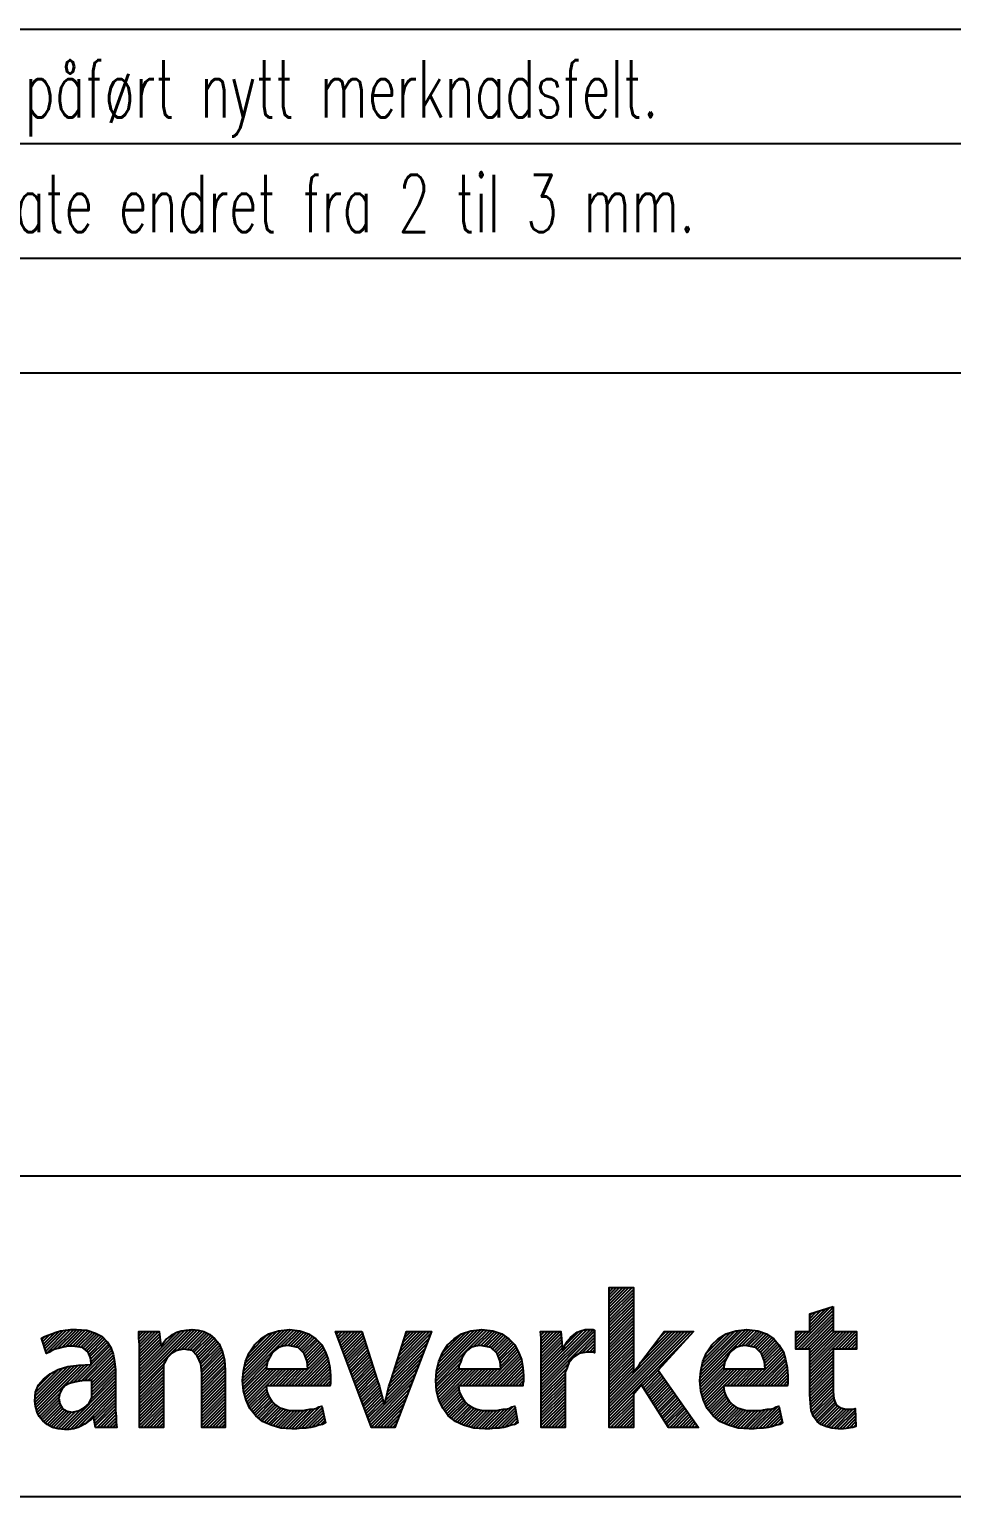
# Model space of a CAD drawing. Header units: millimetres. Extents: x 0 to 900, y 0 to 1385.
# Drawn here: x 248.9 to 450, y 0 to 320 of the extents above; entities that cross this region are included whole.
import ezdxf
from ezdxf.enums import TextEntityAlignment as Align

# ---------------------------------------------------------------- set-up
doc = ezdxf.new("R2010")
doc.units = ezdxf.units.MM
for name, color, linetype in [('RAMME', 7, 'Continuous'), ('TITT-018', 4, 'Continuous'), ('TITT-035', 7, 'Continuous'), ('TITT-050', 5, 'Continuous'), ('TITT-TEKST25', 2, 'Continuous'), ('TITT-TEKST35', 7, 'Continuous'), ('TITT-TEKST50', 5, 'Continuous')]:
    doc.layers.add(name, color=color, linetype=linetype)
doc.styles.add('TITTEL', font='romans.shx', dxfattribs={"width": 0.65})

# ---------------------------------------------------------------- blocks, each defined once
blk = doc.blocks.new('Revisjonslinje V00')
at = {"layer": 'TITT-018'}
blk.add_line((170, 5), (0, 5), dxfattribs=at)
at = {"layer": 'TITT-TEKST25', "style": 'TITTEL', "width": 0.65}
for tag, p in [('2A', (4, 1.16)), ('2C', (115, 1.16)), ('2D', (131, 1.16)), ('2E', (147, 1.16)), ('2F', (162.5, 1.16))]:
    blk.add_attdef(tag, text='', height=2.5, dxfattribs=at).set_placement(p, align=Align.CENTER)
blk.add_attdef('2B', (9.059, 1.16), '', height=2.5, dxfattribs=at)
blk = doc.blocks.new('*X2')
at = {"color": 0}
for p, q in [((1284.187, 66.019), (1284.245, 66.077)), ((1284.187, 65.842), (1284.422, 66.077)), ((1284.187, 65.665), (1284.599, 66.077)), ((1284.187, 65.489), (1284.776, 66.077)), ((1284.187, 65.312), (1284.953, 66.077)), ((1284.187, 65.135), (1285.129, 66.077)), ((1284.187, 64.958), (1285.306, 66.077)), ((1284.187, 64.782), (1285.483, 66.077)), ((1284.187, 64.605), (1285.559, 65.976)), ((1284.187, 64.428), (1285.559, 65.799)), ((1284.187, 64.251), (1285.559, 65.623)), ((1284.187, 64.074), (1285.559, 65.446)), ((1284.187, 63.898), (1285.559, 65.269)), ((1284.187, 63.721), (1285.559, 65.092)), ((1284.187, 63.544), (1285.559, 64.916)), ((1284.187, 63.367), (1285.559, 64.739)), ((1284.187, 63.191), (1285.559, 64.562)), ((1284.187, 63.014), (1285.559, 64.385)), ((1284.187, 62.837), (1285.559, 64.208)), ((1294.785, 62.651), (1296.904, 64.771)), ((1294.897, 62.586), (1296.904, 64.594)), ((1295.073, 62.586), (1296.904, 64.417)), ((1295.25, 62.586), (1296.904, 64.24)), ((1295.574, 63.617), (1296.904, 64.947)), ((1295.574, 63.794), (1296.719, 64.939)), ((1295.574, 63.971), (1296.462, 64.859)), ((1295.574, 64.148), (1296.205, 64.778)), ((1295.574, 64.325), (1295.947, 64.698)), ((1295.574, 64.501), (1295.69, 64.617)), ((1252.006, 63.006), (1252.419, 63.419)), ((1252.05, 62.873), (1252.694, 63.517)), ((1252.094, 62.741), (1252.959, 63.606)), ((1252.138, 62.608), (1253.179, 63.648)), ((1252.183, 62.475), (1253.385, 63.678)), ((1252.227, 62.343), (1253.591, 63.707)), ((1252.593, 62.533), (1253.769, 63.708)), ((1252.856, 62.618), (1253.945, 63.708)), ((1253.079, 62.665), (1254.11, 63.696)), ((1253.311, 62.72), (1254.275, 63.684)), ((1253.52, 62.753), (1254.44, 63.672)), ((1253.695, 62.751), (1254.587, 63.643)), ((1253.85, 62.729), (1254.72, 63.598)), ((1254.005, 62.707), (1254.852, 63.554)), ((1254.159, 62.685), (1254.985, 63.51)), ((1254.297, 62.645), (1255.103, 63.451)), ((1254.398, 62.57), (1255.216, 63.388)), ((1257.465, 63.339), (1257.71, 63.584)), ((1257.465, 63.515), (1257.534, 63.584)), ((1257.47, 63.167), (1257.887, 63.584)), ((1257.488, 63.007), (1258.064, 63.584)), ((1257.505, 62.848), (1258.241, 63.584)), ((1257.507, 60.728), (1260.485, 63.707)), ((1257.507, 60.552), (1260.645, 63.69)), ((1257.507, 60.905), (1260.283, 63.681)), ((1257.507, 61.082), (1260.079, 63.654)), ((1257.507, 61.259), (1259.872, 63.624)), ((1257.507, 62.496), (1258.594, 63.584)), ((1257.507, 62.673), (1258.417, 63.584)), ((1257.507, 61.436), (1259.6, 63.529)), ((1257.507, 62.319), (1258.642, 63.455)), ((1259.638, 62.506), (1260.802, 63.671)), ((1259.865, 62.556), (1260.947, 63.638)), ((1260.061, 62.576), (1261.088, 63.603)), ((1260.213, 62.551), (1261.219, 63.556)), ((1260.365, 62.526), (1261.336, 63.497)), ((1260.509, 62.493), (1261.454, 63.439)), ((1260.597, 62.405), (1261.557, 63.365)), ((1263.369, 60.758), (1266.284, 63.672)), ((1263.377, 60.942), (1266.129, 63.694)), ((1263.392, 61.134), (1265.958, 63.699)), ((1263.407, 61.325), (1265.754, 63.672)), ((1263.457, 61.552), (1265.55, 63.645)), ((1263.51, 61.782), (1265.331, 63.603)), ((1263.605, 62.054), (1265.076, 63.525)), ((1263.731, 62.357), (1264.783, 63.408)), ((1265.486, 62.697), (1266.438, 63.65)), ((1265.729, 62.764), (1266.593, 63.627)), ((1265.935, 62.793), (1266.728, 63.585)), ((1266.083, 62.764), (1266.86, 63.541)), ((1266.229, 62.733), (1266.993, 63.497)), ((1266.374, 62.702), (1267.121, 63.449)), ((1266.52, 62.671), (1267.225, 63.376)), ((1268.651, 63.565), (1268.67, 63.584)), ((1268.7, 63.436), (1268.847, 63.584)), ((1268.748, 63.307), (1269.024, 63.584)), ((1268.796, 63.179), (1269.201, 63.584)), ((1268.844, 63.05), (1269.378, 63.584)), ((1268.892, 62.921), (1269.554, 63.584)), ((1268.94, 62.793), (1269.731, 63.584)), ((1268.988, 62.664), (1269.908, 63.584)), ((1269.036, 62.535), (1270.085, 63.584)), ((1269.085, 62.407), (1270.17, 63.492)), ((1269.133, 62.278), (1270.212, 63.358)), ((1271.987, 61.42), (1274.05, 63.483)), ((1272.07, 61.68), (1273.974, 63.584)), ((1272.152, 61.939), (1273.797, 63.584)), ((1272.235, 62.198), (1273.62, 63.584)), ((1272.317, 62.457), (1273.443, 63.584)), ((1272.4, 62.717), (1273.267, 63.584)), ((1272.482, 62.976), (1273.09, 63.584)), ((1272.565, 63.235), (1272.913, 63.584)), ((1272.647, 63.495), (1272.736, 63.584)), ((1274.34, 60.768), (1277.242, 63.67)), ((1274.35, 60.955), (1277.086, 63.691)), ((1274.365, 61.146), (1276.922, 63.704)), ((1274.379, 61.338), (1276.718, 63.677)), ((1274.432, 61.567), (1276.514, 63.65)), ((1274.485, 61.797), (1276.305, 63.617)), ((1274.585, 62.073), (1276.05, 63.538)), ((1274.711, 62.376), (1275.794, 63.46)), ((1276.461, 62.712), (1277.398, 63.649)), ((1276.694, 62.769), (1277.554, 63.629)), ((1276.892, 62.79), (1277.691, 63.588)), ((1277.038, 62.759), (1277.823, 63.544)), ((1277.183, 62.728), (1277.956, 63.5)), ((1277.329, 62.696), (1278.086, 63.453)), ((1277.468, 62.658), (1278.19, 63.381)), ((1280.286, 63.532), (1280.338, 63.584)), ((1280.304, 63.373), (1280.515, 63.584)), ((1280.322, 61.093), (1282.937, 63.708)), ((1280.322, 60.917), (1283.114, 63.708)), ((1280.322, 60.74), (1283.285, 63.702)), ((1280.322, 60.563), (1283.356, 63.597)), ((1280.322, 63.214), (1280.691, 63.584)), ((1280.322, 63.038), (1280.868, 63.584)), ((1280.322, 62.861), (1281.045, 63.584)), ((1280.322, 62.684), (1281.222, 63.584)), ((1280.322, 62.508), (1281.398, 63.584)), ((1280.322, 62.331), (1281.454, 63.463)), ((1280.322, 60.386), (1283.356, 63.42)), ((1281.548, 62.496), (1282.733, 63.681)), ((1281.681, 62.805), (1282.457, 63.581)), ((1284.187, 62.66), (1285.559, 64.032)), ((1284.187, 62.483), (1285.559, 63.855)), ((1284.187, 62.307), (1285.559, 63.678)), ((1284.187, 59.832), (1287.939, 63.584)), ((1284.187, 59.655), (1288.116, 63.584)), ((1284.187, 59.478), (1288.293, 63.584)), ((1284.187, 59.301), (1288.469, 63.584)), ((1284.187, 59.125), (1288.646, 63.584)), ((1284.187, 58.948), (1288.823, 63.584)), ((1284.187, 62.13), (1285.559, 63.501)), ((1285.932, 61.753), (1287.762, 63.584)), ((1286.403, 62.401), (1287.586, 63.584)), ((1286.969, 63.144), (1287.409, 63.584)), ((1289.344, 60.746), (1292.27, 63.672)), ((1289.35, 60.929), (1292.114, 63.693)), ((1289.365, 61.121), (1291.946, 63.701)), ((1289.38, 61.312), (1291.742, 63.674)), ((1289.427, 61.537), (1291.538, 63.647)), ((1289.48, 61.766), (1291.323, 63.609)), ((1289.571, 62.033), (1291.068, 63.53)), ((1289.697, 62.336), (1290.79, 63.43)), ((1291.478, 62.703), (1292.426, 63.652)), ((1291.717, 62.766), (1292.582, 63.631)), ((1291.922, 62.793), (1292.721, 63.593)), ((1292.067, 62.762), (1292.854, 63.549)), ((1292.213, 62.731), (1292.986, 63.504)), ((1292.358, 62.7), (1293.119, 63.46)), ((1292.502, 62.666), (1293.224, 63.388)), ((1294.785, 63.535), (1294.833, 63.584)), ((1294.785, 63.358), (1295.01, 63.584)), ((1294.785, 63.181), (1295.187, 63.584)), ((1294.785, 63.005), (1295.364, 63.584)), ((1294.785, 62.828), (1295.541, 63.584)), ((1295.427, 62.586), (1296.904, 64.063)), ((1295.574, 62.557), (1296.904, 63.887)), ((1295.574, 62.38), (1296.904, 63.71)), ((1295.574, 62.203), (1296.955, 63.584)), ((1295.574, 62.026), (1297.132, 63.584)), ((1295.574, 61.85), (1297.308, 63.584)), ((1295.574, 61.673), (1297.485, 63.584)), ((1295.574, 61.496), (1297.662, 63.584)), ((1295.574, 61.319), (1297.839, 63.584)), ((1297.018, 62.586), (1298.015, 63.584)), ((1297.195, 62.586), (1298.192, 63.584)), ((1297.372, 62.586), (1298.234, 63.449)), ((1251.962, 63.138), (1252.124, 63.301)), ((1253.772, 60.706), (1255.828, 62.762)), ((1253.984, 60.741), (1255.892, 62.65)), ((1254.188, 60.769), (1255.937, 62.517)), ((1254.499, 62.494), (1255.33, 63.325)), ((1254.599, 62.417), (1255.431, 63.249)), ((1254.647, 62.288), (1255.519, 63.161)), ((1254.695, 62.16), (1255.608, 63.072)), ((1254.732, 62.02), (1255.692, 62.98)), ((1254.754, 61.865), (1255.76, 62.871)), ((1257.507, 62.143), (1258.659, 63.295)), ((1257.507, 61.966), (1258.676, 63.135)), ((1257.507, 61.789), (1258.693, 62.975)), ((1257.507, 61.612), (1258.71, 62.815)), ((1258.948, 63.054), (1259.075, 63.181)), ((1260.686, 62.316), (1261.653, 63.283)), ((1260.774, 62.228), (1261.748, 63.202)), ((1260.835, 62.112), (1261.835, 63.112)), ((1260.89, 61.991), (1261.917, 63.017)), ((1260.946, 61.869), (1261.998, 62.922)), ((1260.998, 61.745), (1262.063, 62.81)), ((1261.011, 61.581), (1262.114, 62.684)), ((1261.024, 61.417), (1262.164, 62.558)), ((1264.028, 62.83), (1264.049, 62.852)), ((1266.61, 62.584), (1267.329, 63.303)), ((1266.699, 62.496), (1267.433, 63.23)), ((1266.787, 62.407), (1267.535, 63.155)), ((1266.867, 62.311), (1267.623, 63.067)), ((1266.914, 62.181), (1267.712, 62.979)), ((1266.961, 62.051), (1267.8, 62.89)), ((1267.008, 61.922), (1267.877, 62.791)), ((1267.034, 61.771), (1267.936, 62.673)), ((1267.051, 61.61), (1267.995, 62.555)), ((1269.181, 62.15), (1270.255, 63.224)), ((1269.229, 62.021), (1270.298, 63.09)), ((1269.277, 61.892), (1270.34, 62.956)), ((1269.325, 61.764), (1270.383, 62.821)), ((1269.373, 61.635), (1270.426, 62.687)), ((1269.421, 61.506), (1270.468, 62.553)), ((1271.735, 60.638), (1273.723, 62.626)), ((1271.822, 60.902), (1273.832, 62.912)), ((1271.905, 61.161), (1273.941, 63.197)), ((1277.561, 62.575), (1278.294, 63.308)), ((1277.655, 62.492), (1278.398, 63.235)), ((1277.748, 62.409), (1278.501, 63.161)), ((1277.835, 62.319), (1278.589, 63.073)), ((1277.883, 62.189), (1278.678, 62.984)), ((1277.93, 62.06), (1278.766, 62.896)), ((1277.977, 61.93), (1278.845, 62.798)), ((1278.005, 61.781), (1278.904, 62.68)), ((1278.021, 61.62), (1278.963, 62.562)), ((1280.322, 62.154), (1281.467, 63.299)), ((1280.322, 61.977), (1281.48, 63.135)), ((1280.322, 61.8), (1281.493, 62.972)), ((1280.322, 61.624), (1281.506, 62.808)), ((1280.322, 61.447), (1281.52, 62.644)), ((1282.394, 62.281), (1283.356, 63.243)), ((1282.658, 62.369), (1283.356, 63.066)), ((1282.874, 62.408), (1283.356, 62.89)), ((1283.063, 62.42), (1283.356, 62.713)), ((1283.24, 62.42), (1283.356, 62.536)), ((1284.187, 61.953), (1285.559, 63.325)), ((1284.187, 58.771), (1288.646, 63.23)), ((1284.187, 61.776), (1285.559, 63.148)), ((1284.187, 61.6), (1285.559, 62.971)), ((1284.187, 61.423), (1285.559, 62.794)), ((1284.187, 61.246), (1285.559, 62.617)), ((1289.981, 62.797), (1290.133, 62.949)), ((1292.59, 62.578), (1293.328, 63.315)), ((1292.679, 62.49), (1293.432, 63.243)), ((1292.767, 62.401), (1293.536, 63.17)), ((1292.844, 62.302), (1293.619, 63.076)), ((1292.891, 62.172), (1293.701, 62.982)), ((1292.938, 62.042), (1293.784, 62.887)), ((1292.986, 61.913), (1293.859, 62.786)), ((1293.01, 61.76), (1293.925, 62.675)), ((1293.026, 61.599), (1293.991, 62.565)), ((1297.548, 62.586), (1298.234, 63.272)), ((1297.725, 62.586), (1298.234, 63.095)), ((1297.902, 62.586), (1298.234, 62.918)), ((1298.079, 62.586), (1298.234, 62.742)), ((1251.625, 59.266), (1254.027, 61.668)), ((1251.66, 59.125), (1254.217, 61.681)), ((1251.701, 58.988), (1254.405, 61.693)), ((1253.524, 60.635), (1254.593, 61.704)), ((1254.39, 60.794), (1255.981, 62.385)), ((1254.572, 60.799), (1256.02, 62.247)), ((1254.749, 60.799), (1256.05, 62.1)), ((1254.805, 60.679), (1256.079, 61.953)), ((1254.805, 60.502), (1256.101, 61.798)), ((1257.507, 60.375), (1258.908, 61.776)), ((1261.036, 61.253), (1262.211, 62.428)), ((1261.039, 61.079), (1262.247, 62.286)), ((1261.039, 60.902), (1262.282, 62.145)), ((1261.039, 60.725), (1262.317, 62.004)), ((1261.039, 60.549), (1262.336, 61.845)), ((1261.039, 60.372), (1262.348, 61.68)), ((1263.381, 60.593), (1264.89, 62.102)), ((1263.393, 60.428), (1264.763, 61.798)), ((1266.125, 60.508), (1268.054, 62.437)), ((1266.302, 60.508), (1268.106, 62.312)), ((1266.479, 60.508), (1268.156, 62.186)), ((1266.656, 60.508), (1268.207, 62.059)), ((1266.833, 60.508), (1268.244, 61.92)), ((1267.009, 60.508), (1268.271, 61.77)), ((1269.47, 61.378), (1270.511, 62.419)), ((1269.518, 61.249), (1270.554, 62.285)), ((1269.566, 61.12), (1270.596, 62.151)), ((1269.614, 60.992), (1270.639, 62.017)), ((1269.662, 60.863), (1270.682, 61.883)), ((1269.71, 60.734), (1270.724, 61.749)), ((1271.539, 59.912), (1273.395, 61.768)), ((1271.598, 60.148), (1273.505, 62.054)), ((1271.657, 60.383), (1273.614, 62.34)), ((1274.352, 60.603), (1275.812, 62.063)), ((1274.364, 60.438), (1275.714, 61.789)), ((1277.086, 60.508), (1279.022, 62.445)), ((1277.262, 60.508), (1279.074, 62.32)), ((1277.439, 60.508), (1279.125, 62.194)), ((1277.616, 60.508), (1279.175, 62.067)), ((1277.793, 60.508), (1279.214, 61.929)), ((1277.97, 60.508), (1279.241, 61.78)), ((1280.322, 61.27), (1281.533, 62.481)), ((1280.322, 60.21), (1281.896, 61.783)), ((1284.187, 61.069), (1285.559, 62.441)), ((1284.187, 60.892), (1285.559, 62.264)), ((1284.187, 60.716), (1285.559, 62.087)), ((1284.187, 60.539), (1285.559, 61.91)), ((1284.187, 60.362), (1285.559, 61.734)), ((1289.356, 60.581), (1290.852, 62.077)), ((1289.368, 60.416), (1290.734, 61.782)), ((1292.112, 60.508), (1294.058, 62.454)), ((1292.288, 60.508), (1294.106, 62.326)), ((1292.465, 60.508), (1294.147, 62.19)), ((1292.642, 60.508), (1294.188, 62.054)), ((1292.819, 60.508), (1294.22, 61.91)), ((1292.996, 60.508), (1294.247, 61.76)), ((1295.574, 61.143), (1296.904, 62.472)), ((1295.574, 60.966), (1296.904, 62.296)), ((1295.574, 60.789), (1296.904, 62.119)), ((1295.574, 60.612), (1296.904, 61.942)), ((1295.574, 60.435), (1296.904, 61.765)), ((1251.573, 59.568), (1253.619, 61.614)), ((1251.573, 59.744), (1253.41, 61.582)), ((1251.589, 59.937), (1253.155, 61.503)), ((1251.596, 59.414), (1253.823, 61.641)), ((1251.605, 60.13), (1252.899, 61.424)), ((1251.721, 60.422), (1252.513, 61.215)), ((1253.209, 58.021), (1256.135, 60.948)), ((1254.759, 59.748), (1256.135, 61.125)), ((1254.805, 60.325), (1256.116, 61.636)), ((1254.805, 60.148), (1256.131, 61.474)), ((1254.805, 59.972), (1256.135, 61.302)), ((1257.507, 60.198), (1258.878, 61.57)), ((1257.507, 60.021), (1258.878, 61.393)), ((1257.507, 59.845), (1258.878, 61.216)), ((1257.507, 59.668), (1258.878, 61.039)), ((1257.507, 59.491), (1258.878, 60.862)), ((1261.039, 60.195), (1262.359, 61.515)), ((1261.039, 60.018), (1262.369, 61.348)), ((1261.039, 59.841), (1262.369, 61.171)), ((1261.039, 59.665), (1262.369, 60.995)), ((1263.405, 60.263), (1264.719, 61.577)), ((1263.438, 60.119), (1264.783, 61.464)), ((1263.48, 59.984), (1264.96, 61.464)), ((1263.521, 59.849), (1265.137, 61.464)), ((1263.563, 59.714), (1265.314, 61.464)), ((1263.615, 59.588), (1265.49, 61.464)), ((1264.711, 60.508), (1265.667, 61.464)), ((1264.888, 60.508), (1265.844, 61.464)), ((1265.065, 60.508), (1266.021, 61.464)), ((1265.242, 60.508), (1266.197, 61.464)), ((1265.418, 60.508), (1266.374, 61.464)), ((1265.595, 60.508), (1266.551, 61.464)), ((1265.772, 60.508), (1266.728, 61.464)), ((1265.949, 60.508), (1266.905, 61.464)), ((1267.186, 60.508), (1268.299, 61.621)), ((1267.363, 60.508), (1268.319, 61.465)), ((1267.54, 60.508), (1268.334, 61.303)), ((1267.716, 60.508), (1268.349, 61.141)), ((1267.893, 60.508), (1268.353, 60.969)), ((1269.758, 60.606), (1270.767, 61.614)), ((1269.806, 60.477), (1270.81, 61.48)), ((1269.855, 60.348), (1270.852, 61.346)), ((1269.903, 60.22), (1270.895, 61.212)), ((1269.951, 60.091), (1270.938, 61.078)), ((1269.999, 59.962), (1270.98, 60.944)), ((1270.576, 58.419), (1273.068, 60.91)), ((1271.422, 59.44), (1273.177, 61.196)), ((1271.48, 59.676), (1273.286, 61.482)), ((1274.375, 60.273), (1275.641, 61.539)), ((1274.401, 60.122), (1275.743, 61.464)), ((1274.435, 59.979), (1275.92, 61.464)), ((1274.468, 59.835), (1276.097, 61.464)), ((1274.501, 59.691), (1276.274, 61.464)), ((1274.56, 59.574), (1276.45, 61.464)), ((1275.671, 60.508), (1276.627, 61.464)), ((1275.848, 60.508), (1276.804, 61.464)), ((1276.025, 60.508), (1276.981, 61.464)), ((1276.202, 60.508), (1277.158, 61.464)), ((1276.379, 60.508), (1277.334, 61.464)), ((1276.555, 60.508), (1277.511, 61.464)), ((1276.732, 60.508), (1277.688, 61.464)), ((1276.909, 60.508), (1277.865, 61.464)), ((1278.146, 60.508), (1279.268, 61.63)), ((1278.323, 60.508), (1279.29, 61.475)), ((1278.5, 60.508), (1279.305, 61.313)), ((1278.677, 60.508), (1279.319, 61.151)), ((1278.853, 60.508), (1279.325, 60.98)), ((1280.322, 60.033), (1281.778, 61.489)), ((1280.322, 59.856), (1281.694, 61.227)), ((1280.322, 59.679), (1281.694, 61.051)), ((1280.322, 59.502), (1281.694, 60.874)), ((1284.187, 60.185), (1285.559, 61.557)), ((1284.187, 60.009), (1285.559, 61.38)), ((1286.065, 60.472), (1286.973, 61.38)), ((1286.134, 60.364), (1287.046, 61.276)), ((1286.203, 60.257), (1287.119, 61.172)), ((1286.272, 60.149), (1287.192, 61.069)), ((1286.341, 60.041), (1287.265, 60.965)), ((1286.409, 59.933), (1287.338, 60.861)), ((1289.38, 60.251), (1290.69, 61.561)), ((1289.415, 60.11), (1290.769, 61.464)), ((1289.457, 59.975), (1290.946, 61.464)), ((1289.498, 59.84), (1291.123, 61.464)), ((1289.54, 59.704), (1291.3, 61.464)), ((1289.592, 59.58), (1291.477, 61.464)), ((1290.697, 60.508), (1291.653, 61.464)), ((1290.874, 60.508), (1291.83, 61.464)), ((1291.051, 60.508), (1292.007, 61.464)), ((1291.228, 60.508), (1292.184, 61.464)), ((1291.405, 60.508), (1292.36, 61.464)), ((1291.581, 60.508), (1292.537, 61.464)), ((1291.758, 60.508), (1292.714, 61.464)), ((1291.935, 60.508), (1292.891, 61.464)), ((1293.172, 60.508), (1294.274, 61.611)), ((1293.349, 60.508), (1294.294, 61.454)), ((1293.526, 60.508), (1294.309, 61.292)), ((1293.703, 60.508), (1294.324, 61.13)), ((1293.879, 60.508), (1294.327, 60.956)), ((1295.574, 60.259), (1296.904, 61.589)), ((1295.574, 60.082), (1296.904, 61.412)), ((1295.582, 59.913), (1296.904, 61.235)), ((1295.596, 59.75), (1296.904, 61.058)), ((1295.609, 59.587), (1296.904, 60.881)), ((1251.759, 58.87), (1252.976, 60.087)), ((1253.379, 58.015), (1256.135, 60.771)), ((1253.563, 58.023), (1256.135, 60.594)), ((1253.778, 58.06), (1256.135, 60.418)), ((1254.046, 58.152), (1256.135, 60.241)), ((1254.399, 58.328), (1256.135, 60.064)), ((1257.507, 59.314), (1258.878, 60.686)), ((1257.507, 59.137), (1258.878, 60.509)), ((1257.507, 58.961), (1258.878, 60.332)), ((1257.507, 58.784), (1258.878, 60.155)), ((1261.039, 59.488), (1262.369, 60.818)), ((1261.039, 59.311), (1262.369, 60.641)), ((1261.039, 59.134), (1262.369, 60.464)), ((1261.039, 58.958), (1262.369, 60.287)), ((1261.039, 58.781), (1262.369, 60.111)), ((1263.67, 59.467), (1264.698, 60.495)), ((1263.725, 59.345), (1264.718, 60.338)), ((1263.78, 59.224), (1264.737, 60.181)), ((1263.858, 59.125), (1264.789, 60.056)), ((1268.07, 60.508), (1268.353, 60.792)), ((1268.247, 60.508), (1268.344, 60.606)), ((1270.047, 59.834), (1271.023, 60.81)), ((1270.095, 59.705), (1271.068, 60.678)), ((1270.143, 59.576), (1271.112, 60.545)), ((1270.191, 59.448), (1271.152, 60.409)), ((1270.239, 59.319), (1271.188, 60.267)), ((1270.288, 59.19), (1271.223, 60.126)), ((1270.624, 58.29), (1272.959, 60.624)), ((1270.673, 58.161), (1272.85, 60.338)), ((1270.828, 58.14), (1272.741, 60.053)), ((1274.623, 59.46), (1275.631, 60.468)), ((1274.685, 59.345), (1275.651, 60.311)), ((1274.748, 59.231), (1275.675, 60.159)), ((1274.819, 59.126), (1275.728, 60.035)), ((1279.03, 60.508), (1279.325, 60.803)), ((1279.207, 60.508), (1279.283, 60.585)), ((1280.322, 59.326), (1281.694, 60.697)), ((1280.322, 59.149), (1281.694, 60.52)), ((1280.322, 58.972), (1281.694, 60.344)), ((1280.322, 58.795), (1281.694, 60.167)), ((1286.478, 59.825), (1287.411, 60.758)), ((1286.547, 59.717), (1287.484, 60.654)), ((1286.616, 59.609), (1287.557, 60.55)), ((1286.685, 59.501), (1287.631, 60.447)), ((1286.754, 59.393), (1287.704, 60.343)), ((1286.823, 59.285), (1287.777, 60.239)), ((1286.891, 59.177), (1287.85, 60.136)), ((1286.96, 59.069), (1287.923, 60.032)), ((1289.648, 59.459), (1290.673, 60.484)), ((1289.703, 59.337), (1290.693, 60.327)), ((1289.759, 59.216), (1290.714, 60.171)), ((1289.838, 59.118), (1290.767, 60.048)), ((1294.056, 60.508), (1294.327, 60.78)), ((1294.233, 60.508), (1294.312, 60.588)), ((1295.624, 59.425), (1296.904, 60.705)), ((1295.64, 59.264), (1296.904, 60.528)), ((1295.657, 59.104), (1296.904, 60.351)), ((1295.703, 58.973), (1296.904, 60.174)), ((1295.751, 58.845), (1296.92, 60.014)), ((1251.82, 58.754), (1252.946, 59.881)), ((1251.901, 58.658), (1252.947, 59.705)), ((1251.981, 58.562), (1252.967, 59.548)), ((1252.069, 58.473), (1253.012, 59.416)), ((1252.166, 58.393), (1253.083, 59.31)), ((1252.262, 58.313), (1253.159, 59.209)), ((1254.909, 58.661), (1256.135, 59.887)), ((1254.938, 58.514), (1256.135, 59.711)), ((1254.968, 58.366), (1256.135, 59.534)), ((1254.997, 58.219), (1256.135, 59.357)), ((1255.095, 58.14), (1256.135, 59.18)), ((1257.507, 58.607), (1258.878, 59.979)), ((1257.507, 58.43), (1258.878, 59.802)), ((1257.507, 58.254), (1258.878, 59.625)), ((1257.569, 58.14), (1258.878, 59.448)), ((1257.746, 58.14), (1258.878, 59.271)), ((1261.039, 58.604), (1262.369, 59.934)), ((1261.039, 58.427), (1262.369, 59.757)), ((1261.039, 58.251), (1262.369, 59.58)), ((1261.105, 58.14), (1262.369, 59.404)), ((1261.282, 58.14), (1262.369, 59.227)), ((1263.937, 59.027), (1264.842, 59.932)), ((1264.015, 58.929), (1264.906, 59.819)), ((1264.094, 58.83), (1264.977, 59.713)), ((1264.183, 58.743), (1265.052, 59.612)), ((1264.277, 58.66), (1265.141, 59.524)), ((1264.371, 58.577), (1265.229, 59.435)), ((1264.464, 58.494), (1265.327, 59.356)), ((1264.581, 58.434), (1265.425, 59.277)), ((1264.706, 58.382), (1265.554, 59.23)), ((1264.831, 58.33), (1265.692, 59.191)), ((1266.149, 58.057), (1267.27, 59.179)), ((1266.325, 58.056), (1267.455, 59.187)), ((1266.512, 58.067), (1267.769, 59.323)), ((1266.718, 58.096), (1267.875, 59.253)), ((1270.336, 59.062), (1271.258, 59.985)), ((1270.384, 58.933), (1271.294, 59.843)), ((1270.432, 58.805), (1271.329, 59.702)), ((1270.48, 58.676), (1271.364, 59.56)), ((1270.528, 58.547), (1271.4, 59.419)), ((1271.005, 58.14), (1272.632, 59.767)), ((1271.181, 58.14), (1272.522, 59.481)), ((1271.358, 58.14), (1272.413, 59.195)), ((1274.892, 59.022), (1275.781, 59.911)), ((1274.965, 58.918), (1275.848, 59.801)), ((1275.038, 58.814), (1275.919, 59.695)), ((1275.134, 58.733), (1275.997, 59.597)), ((1275.232, 58.655), (1276.086, 59.509)), ((1275.33, 58.576), (1276.176, 59.422)), ((1275.428, 58.497), (1276.282, 59.351)), ((1275.542, 58.435), (1276.388, 59.28)), ((1275.664, 58.379), (1276.513, 59.229)), ((1275.785, 58.324), (1276.646, 59.185)), ((1277.109, 58.057), (1278.231, 59.179)), ((1277.285, 58.056), (1278.407, 59.179)), ((1277.47, 58.065), (1278.725, 59.32)), ((1277.677, 58.094), (1278.841, 59.259)), ((1280.322, 58.619), (1281.694, 59.99)), ((1280.322, 58.442), (1281.694, 59.813)), ((1280.322, 58.265), (1281.694, 59.636)), ((1280.374, 58.14), (1281.694, 59.46)), ((1280.55, 58.14), (1281.694, 59.283)), ((1284.187, 58.594), (1285.559, 59.966)), ((1284.187, 58.418), (1285.559, 59.789)), ((1284.187, 58.241), (1285.559, 59.612)), ((1284.263, 58.14), (1285.559, 59.435)), ((1284.44, 58.14), (1285.559, 59.259)), ((1287.029, 58.961), (1287.996, 59.928)), ((1287.098, 58.854), (1288.069, 59.825)), ((1287.167, 58.746), (1288.142, 59.721)), ((1287.236, 58.638), (1288.215, 59.617)), ((1287.305, 58.53), (1288.288, 59.514)), ((1287.373, 58.422), (1288.362, 59.41)), ((1287.442, 58.314), (1288.435, 59.306)), ((1287.511, 58.206), (1288.508, 59.203)), ((1289.916, 59.02), (1290.82, 59.924)), ((1289.995, 58.922), (1290.885, 59.812)), ((1290.073, 58.824), (1290.956, 59.706)), ((1290.164, 58.737), (1291.032, 59.606)), ((1290.258, 58.654), (1291.121, 59.518)), ((1290.351, 58.571), (1291.209, 59.429)), ((1290.445, 58.488), (1291.307, 59.351)), ((1290.564, 58.43), (1291.406, 59.272)), ((1290.688, 58.378), (1291.538, 59.228)), ((1290.813, 58.326), (1291.675, 59.188)), ((1292.135, 58.056), (1293.257, 59.179)), ((1292.311, 58.056), (1293.454, 59.199)), ((1292.5, 58.069), (1293.759, 59.327)), ((1292.706, 58.098), (1293.851, 59.243)), ((1295.809, 58.725), (1296.936, 59.853)), ((1295.882, 58.622), (1296.966, 59.706)), ((1295.956, 58.519), (1297.014, 59.577)), ((1296.043, 58.429), (1297.062, 59.449)), ((1296.141, 58.351), (1297.153, 59.362)), ((1296.25, 58.283), (1297.251, 59.284)), ((1296.374, 58.23), (1297.38, 59.236)), ((1296.499, 58.178), (1297.522, 59.201)), ((1296.641, 58.143), (1297.676, 59.179)), ((1296.782, 58.108), (1297.853, 59.179)), ((1296.936, 58.085), (1298.031, 59.18)), ((1252.373, 58.247), (1253.265, 59.139)), ((1252.486, 58.183), (1253.371, 59.068)), ((1252.608, 58.128), (1253.516, 59.036)), ((1252.749, 58.093), (1253.671, 59.014)), ((1252.891, 58.057), (1253.887, 59.053)), ((1253.05, 58.039), (1254.115, 59.105)), ((1255.271, 58.14), (1256.145, 59.014)), ((1255.448, 58.14), (1256.165, 58.857)), ((1255.625, 58.14), (1256.177, 58.691)), ((1255.802, 58.14), (1256.177, 58.515)), ((1255.978, 58.14), (1256.188, 58.349)), ((1257.923, 58.14), (1258.878, 59.095)), ((1258.1, 58.14), (1258.878, 58.918)), ((1258.277, 58.14), (1258.878, 58.741)), ((1258.453, 58.14), (1258.878, 58.564)), ((1258.63, 58.14), (1258.878, 58.388)), ((1261.459, 58.14), (1262.369, 59.05)), ((1261.635, 58.14), (1262.369, 58.873)), ((1261.812, 58.14), (1262.369, 58.696)), ((1261.989, 58.14), (1262.369, 58.52)), ((1262.166, 58.14), (1262.369, 58.343)), ((1264.955, 58.278), (1265.829, 59.152)), ((1265.088, 58.233), (1265.967, 59.112)), ((1265.223, 58.192), (1266.127, 59.095)), ((1265.358, 58.15), (1266.303, 59.095)), ((1265.493, 58.109), (1266.48, 59.095)), ((1265.651, 58.09), (1266.657, 59.095)), ((1265.817, 58.079), (1266.84, 59.101)), ((1265.983, 58.068), (1267.07, 59.155)), ((1266.897, 58.098), (1267.906, 59.107)), ((1267.092, 58.116), (1267.938, 58.962)), ((1267.304, 58.152), (1267.969, 58.817)), ((1267.53, 58.201), (1268.001, 58.672)), ((1267.791, 58.285), (1268.033, 58.526)), ((1271.535, 58.14), (1272.304, 58.909)), ((1271.712, 58.14), (1272.195, 58.623)), ((1271.888, 58.14), (1272.086, 58.337)), ((1275.907, 58.269), (1276.786, 59.148)), ((1276.043, 58.228), (1276.928, 59.113)), ((1276.18, 58.189), (1277.087, 59.095)), ((1276.318, 58.15), (1277.264, 59.095)), ((1276.455, 58.11), (1277.44, 59.095)), ((1276.612, 58.09), (1277.617, 59.095)), ((1276.778, 58.079), (1277.796, 59.098)), ((1276.944, 58.068), (1278.027, 59.152)), ((1277.857, 58.098), (1278.867, 59.108)), ((1278.05, 58.114), (1278.894, 58.958)), ((1278.265, 58.152), (1278.92, 58.807)), ((1278.511, 58.221), (1278.946, 58.656)), ((1278.759, 58.292), (1278.972, 58.506)), ((1280.727, 58.14), (1281.694, 59.106)), ((1280.904, 58.14), (1281.694, 58.929)), ((1281.081, 58.14), (1281.694, 58.753)), ((1281.258, 58.14), (1281.694, 58.576)), ((1281.434, 58.14), (1281.694, 58.399)), ((1284.616, 58.14), (1285.559, 59.082)), ((1284.793, 58.14), (1285.559, 58.905)), ((1284.97, 58.14), (1285.559, 58.728)), ((1285.147, 58.14), (1285.559, 58.552)), ((1285.323, 58.14), (1285.559, 58.375)), ((1287.622, 58.14), (1288.581, 59.099)), ((1287.798, 58.14), (1288.654, 58.995)), ((1287.975, 58.14), (1288.727, 58.892)), ((1288.152, 58.14), (1288.8, 58.788)), ((1288.329, 58.14), (1288.873, 58.684)), ((1288.505, 58.14), (1288.946, 58.581)), ((1288.682, 58.14), (1289.019, 58.477)), ((1288.859, 58.14), (1289.093, 58.373)), ((1290.938, 58.274), (1291.813, 59.149)), ((1291.071, 58.23), (1291.95, 59.11)), ((1291.206, 58.189), (1292.113, 59.095)), ((1291.341, 58.147), (1292.29, 59.095)), ((1291.477, 58.106), (1292.466, 59.095)), ((1291.637, 58.089), (1292.643, 59.095)), ((1291.803, 58.078), (1292.83, 59.106)), ((1291.968, 58.067), (1293.059, 59.158)), ((1292.883, 58.098), (1293.883, 59.097)), ((1293.081, 58.119), (1293.914, 58.952)), ((1293.293, 58.154), (1293.946, 58.807)), ((1293.525, 58.209), (1293.977, 58.662)), ((1293.78, 58.288), (1294.009, 58.516)), ((1297.095, 58.068), (1298.155, 59.127)), ((1297.261, 58.056), (1298.161, 58.957)), ((1297.438, 58.056), (1298.168, 58.787)), ((1297.636, 58.078), (1298.175, 58.617)), ((1297.844, 58.109), (1298.182, 58.447)), ((1256.155, 58.14), (1256.21, 58.195)), ((1258.807, 58.14), (1258.878, 58.211)), ((1262.342, 58.14), (1262.369, 58.166)), ((1281.611, 58.14), (1281.694, 58.222)), ((1285.5, 58.14), (1285.559, 58.198)), ((1289.036, 58.14), (1289.166, 58.27)), ((1289.213, 58.14), (1289.239, 58.166)), ((1298.06, 58.148), (1298.189, 58.277))]:
    blk.add_line(p, q, dxfattribs=at)
blk = doc.blocks.new('TITF_JBV00')
at = {"layer": 'TITT-018'}
for p, q in [((0, 59), (-170, 59)), ((0, 54), (-170, 54))]:
    blk.add_line(p, q, dxfattribs=at)
at = {"layer": 'TITT-035', "linetype": 'Continuous'}
for points in [[(-103.882, 5.383), (-103.882, 5.383), (-103.818, 5.511), (-103.723, 5.638), (-103.627, 5.734), (-103.563, 5.862), (-102.542, 7.202), (-101.265, 7.202), (-102.797, 5.511), (-101.042, 3.021), (-102.35, 3.021), (-103.531, 4.872), (-103.882, 4.457), (-103.882, 3.021), (-104.936, 3.021), (-104.936, 9.117), (-103.882, 9.117), (-103.882, 5.383)], [(-95.169, 8.287), (-95.169, 7.202), (-94.148, 7.202), (-94.148, 6.436), (-95.169, 6.436), (-95.169, 4.585), (-95.137, 4.266), (-95.041, 4.011), (-94.882, 3.883), (-94.626, 3.819), (-94.499, 3.819), (-94.403, 3.819), (-94.307, 3.819), (-94.211, 3.851), (-94.18, 3.053), (-94.307, 3.021), (-94.499, 2.989), (-94.722, 2.957), (-94.946, 2.957), (-95.233, 2.989), (-95.488, 3.053), (-95.712, 3.149), (-95.871, 3.276), (-96.031, 3.5), (-96.126, 3.755), (-96.158, 4.074), (-96.19, 4.457), (-96.19, 6.436), (-96.797, 6.436), (-96.797, 7.202), (-96.19, 7.202), (-96.19, 7.968), (-95.169, 8.287)], [(-126.479, 4.042), (-126.479, 3.755), (-126.448, 3.5), (-126.448, 3.245), (-126.416, 3.021), (-127.341, 3.021), (-127.437, 3.5), (-127.437, 3.5), (-127.533, 3.372), (-127.66, 3.276), (-127.788, 3.181), (-127.948, 3.085), (-128.107, 3.021), (-128.299, 2.957), (-128.49, 2.925), (-128.682, 2.925), (-128.969, 2.957), (-129.224, 3.021), (-129.448, 3.149), (-129.639, 3.308), (-129.799, 3.5), (-129.895, 3.691), (-129.958, 3.947), (-129.99, 4.17), (-129.958, 4.553), (-129.831, 4.872), (-129.607, 5.128), (-129.32, 5.351), (-128.969, 5.543), (-128.554, 5.67), (-128.075, 5.734), (-127.533, 5.766), (-127.533, 5.83), (-127.565, 6.053), (-127.66, 6.309), (-127.916, 6.5), (-128.363, 6.564), (-128.522, 6.564), (-128.682, 6.532), (-128.809, 6.5), (-128.969, 6.468), (-129.097, 6.436), (-129.256, 6.372), (-129.352, 6.309), (-129.48, 6.245), (-129.703, 6.915), (-129.575, 6.979), (-129.416, 7.043), (-129.256, 7.106), (-129.065, 7.17), (-128.873, 7.234), (-128.65, 7.266), (-128.426, 7.298), (-128.171, 7.298), (-127.724, 7.266), (-127.341, 7.138), (-127.054, 6.979), (-126.831, 6.755), (-126.671, 6.5), (-126.575, 6.213), (-126.511, 5.894), (-126.479, 5.543), (-126.479, 4.042)], [(-125.426, 5.957), (-125.426, 6.309), (-125.426, 6.628), (-125.458, 6.915), (-125.458, 7.202), (-124.564, 7.202), (-124.501, 6.596), (-124.469, 6.596), (-124.373, 6.723), (-124.277, 6.851), (-124.15, 6.947), (-123.99, 7.075), (-123.798, 7.17), (-123.607, 7.234), (-123.384, 7.266), (-123.128, 7.298), (-122.873, 7.266), (-122.618, 7.202), (-122.362, 7.075), (-122.139, 6.883), (-121.947, 6.66), (-121.82, 6.34), (-121.724, 5.957), (-121.692, 5.511), (-121.692, 3.021), (-122.713, 3.021), (-122.713, 5.383), (-122.745, 5.798), (-122.905, 6.149), (-123.128, 6.372), (-123.511, 6.436), (-123.798, 6.372), (-124.022, 6.245), (-124.213, 6.053), (-124.341, 5.83), (-124.373, 5.766), (-124.373, 5.67), (-124.373, 5.574), (-124.373, 5.479), (-124.373, 3.021), (-125.426, 3.021), (-125.426, 5.957)], [(-119.905, 4.84), (-119.873, 4.585), (-119.777, 4.362), (-119.649, 4.17), (-119.49, 4.011), (-119.33, 3.883), (-119.107, 3.819), (-118.883, 3.755), (-118.628, 3.755), (-118.468, 3.755), (-118.277, 3.755), (-118.149, 3.787), (-117.99, 3.819), (-117.862, 3.819), (-117.734, 3.851), (-117.607, 3.915), (-117.479, 3.947), (-117.319, 3.213), (-117.447, 3.149), (-117.607, 3.117), (-117.766, 3.053), (-117.958, 3.021), (-118.149, 2.989), (-118.341, 2.989), (-118.564, 2.957), (-118.787, 2.957), (-119.266, 2.989), (-119.681, 3.117), (-120.064, 3.276), (-120.351, 3.532), (-120.607, 3.851), (-120.766, 4.202), (-120.894, 4.617), (-120.926, 5.064), (-120.894, 5.479), (-120.798, 5.894), (-120.639, 6.277), (-120.415, 6.628), (-120.128, 6.883), (-119.777, 7.106), (-119.362, 7.234), (-118.883, 7.298), (-118.436, 7.234), (-118.053, 7.106), (-117.734, 6.883), (-117.479, 6.628), (-117.319, 6.309), (-117.192, 5.989), (-117.128, 5.638), (-117.096, 5.287), (-117.096, 5.16), (-117.096, 5.032), (-117.096, 4.936), (-117.128, 4.84), (-119.905, 4.84)], [(-115.723, 7.202), (-115.053, 5.096), (-114.957, 4.808), (-114.894, 4.553), (-114.83, 4.298), (-114.766, 4.042), (-114.734, 4.042), (-114.67, 4.298), (-114.606, 4.553), (-114.543, 4.808), (-114.447, 5.096), (-113.777, 7.202), (-112.691, 7.202), (-114.287, 3.021), (-115.309, 3.021), (-116.872, 7.202), (-115.723, 7.202)], [(-111.51, 4.84), (-111.479, 4.585), (-111.383, 4.362), (-111.255, 4.17), (-111.096, 4.011), (-110.904, 3.883), (-110.713, 3.819), (-110.457, 3.755), (-110.202, 3.755), (-110.042, 3.755), (-109.851, 3.755), (-109.723, 3.787), (-109.564, 3.819), (-109.436, 3.819), (-109.308, 3.851), (-109.181, 3.915), (-109.053, 3.947), (-108.925, 3.213), (-109.053, 3.149), (-109.212, 3.117), (-109.372, 3.053), (-109.532, 3.021), (-109.723, 2.989), (-109.915, 2.989), (-110.138, 2.957), (-110.361, 2.957), (-110.84, 2.989), (-111.287, 3.117), (-111.638, 3.276), (-111.957, 3.532), (-112.181, 3.851), (-112.372, 4.202), (-112.468, 4.617), (-112.5, 5.064), (-112.468, 5.479), (-112.372, 5.894), (-112.213, 6.277), (-111.989, 6.628), (-111.702, 6.883), (-111.383, 7.106), (-110.968, 7.234), (-110.489, 7.298), (-110.01, 7.234), (-109.627, 7.106), (-109.308, 6.883), (-109.053, 6.628), (-108.893, 6.309), (-108.766, 5.989), (-108.702, 5.638), (-108.67, 5.287), (-108.67, 5.16), (-108.67, 5.032), (-108.702, 4.936), (-108.702, 4.84), (-111.51, 4.84)], [(-107.904, 5.862), (-107.904, 6.245), (-107.904, 6.596), (-107.904, 6.915), (-107.936, 7.202), (-107.042, 7.202), (-106.978, 6.404), (-106.946, 6.404), (-106.851, 6.628), (-106.755, 6.787), (-106.627, 6.947), (-106.468, 7.075), (-106.34, 7.17), (-106.18, 7.234), (-105.989, 7.298), (-105.829, 7.298), (-105.733, 7.298), (-105.67, 7.298), (-105.638, 7.298), (-105.574, 7.266), (-105.574, 6.277), (-105.638, 6.309), (-105.733, 6.309), (-105.797, 6.309), (-105.893, 6.309), (-106.244, 6.245), (-106.499, 6.085), (-106.691, 5.83), (-106.819, 5.511), (-106.851, 5.447), (-106.851, 5.351), (-106.851, 5.287), (-106.851, 5.191), (-106.851, 3.021), (-107.904, 3.021), (-107.904, 5.862)], [(-99.957, 4.84), (-99.925, 4.585), (-99.829, 4.362), (-99.701, 4.17), (-99.542, 4.011), (-99.382, 3.883), (-99.159, 3.819), (-98.935, 3.755), (-98.68, 3.755), (-98.52, 3.755), (-98.329, 3.755), (-98.201, 3.787), (-98.042, 3.819), (-97.914, 3.819), (-97.786, 3.851), (-97.659, 3.915), (-97.531, 3.947), (-97.371, 3.213), (-97.499, 3.149), (-97.659, 3.117), (-97.818, 3.053), (-98.01, 3.021), (-98.201, 2.989), (-98.393, 2.989), (-98.616, 2.957), (-98.839, 2.957), (-99.318, 2.989), (-99.733, 3.117), (-100.116, 3.276), (-100.403, 3.532), (-100.659, 3.851), (-100.818, 4.202), (-100.946, 4.617), (-100.978, 5.064), (-100.946, 5.479), (-100.85, 5.894), (-100.691, 6.277), (-100.467, 6.628), (-100.18, 6.883), (-99.829, 7.106), (-99.414, 7.234), (-98.935, 7.298), (-98.456, 7.234), (-98.073, 7.106), (-97.754, 6.883), (-97.531, 6.628), (-97.339, 6.309), (-97.244, 5.989), (-97.18, 5.638), (-97.148, 5.287), (-97.148, 5.16), (-97.148, 5.032), (-97.148, 4.936), (-97.18, 4.84), (-99.957, 4.84)], [(-118.085, 5.574), (-118.117, 5.894), (-118.245, 6.245), (-118.5, 6.5), (-118.947, 6.596), (-119.17, 6.564), (-119.362, 6.5), (-119.522, 6.372), (-119.649, 6.245), (-119.745, 6.085), (-119.841, 5.894), (-119.873, 5.734), (-119.905, 5.574), (-118.085, 5.574)], [(-109.659, 5.574), (-109.691, 5.894), (-109.819, 6.245), (-110.106, 6.5), (-110.553, 6.596), (-110.776, 6.564), (-110.968, 6.5), (-111.127, 6.372), (-111.255, 6.245), (-111.351, 6.085), (-111.415, 5.894), (-111.479, 5.734), (-111.51, 5.574), (-109.659, 5.574)], [(-98.137, 5.574), (-98.169, 5.894), (-98.297, 6.245), (-98.552, 6.5), (-98.999, 6.596), (-99.222, 6.564), (-99.414, 6.5), (-99.574, 6.372), (-99.701, 6.245), (-99.797, 6.085), (-99.893, 5.894), (-99.925, 5.734), (-99.957, 5.574), (-98.137, 5.574)], [(-127.501, 5.064), (-127.788, 5.064), (-128.043, 5.032), (-128.267, 5), (-128.49, 4.936), (-128.682, 4.84), (-128.809, 4.681), (-128.905, 4.521), (-128.937, 4.298), (-128.905, 4.042), (-128.777, 3.851), (-128.586, 3.723), (-128.363, 3.691), (-128.043, 3.755), (-127.82, 3.883), (-127.628, 4.042), (-127.533, 4.266), (-127.501, 4.33), (-127.501, 4.394), (-127.501, 4.425), (-127.501, 4.489), (-127.501, 5.064)]]:
    blk.add_lwpolyline(points, dxfattribs=at)
at = {"layer": 'TITT-050'}
for p, q in [((0, 49), (-170, 49)), ((-170, 14), (0, 14))]:
    blk.add_line(p, q, dxfattribs=at)
at = {"layer": 'TITT-018', "xscale": 0.7679999999999723, "yscale": 0.7679999999999723, "zscale": 0.7679999999999723}
blk.add_blockref('*X2', (-1091.191, -41.63), dxfattribs=at)
at = {"layer": 'TITT-TEKST25', "style": 'TITTEL', "width": 0.65}
for tag, p in [('2A', (-166, 55.16)), ('2C', (-55, 55.16)), ('2D', (-39, 55.16)), ('2E', (-23, 55.16)), ('2F', (-7.5, 55.16))]:
    blk.add_attdef(tag, text='', height=2.5, dxfattribs=at).set_placement(p, align=Align.CENTER)
for tag, p in [('2B', (-160.941, 55.16)), ('3B', (-29.941, 45)), ('3C', (-29.941, 40)), ('3D', (-29.941, 35)), ('3E', (-45.941, 30)), ('3F', (-45.941, 25)), ('3G', (-45.941, 20)), ('3H', (-45.941, 15))]:
    blk.add_attdef(tag, p, '', height=2.5, dxfattribs=at)
at = {"layer": 'TITT-TEKST35', "style": 'TITTEL', "width": 0.75}
for tag, p in [('1A', (-165.437, 39.483)), ('1B', (-165.437, 33.468)), ('1C', (-165.437, 27.021)), ('1D', (-165.437, 20.192))]:
    blk.add_attdef(tag, p, '', height=3.5, dxfattribs=at)
blk.add_attdef('3A', text='', height=3.5, dxfattribs=at).set_placement((-56.159, 38.525), align=Align.CENTER)
at = {"layer": 'TITT-TEKST50', "style": 'TITTEL', "width": 0.65}
blk.add_attdef('4A', (-57.323, 2.998), '', height=5, dxfattribs=at)
blk.add_attdef('4B', text='', height=5, dxfattribs=at).set_placement((-7, 2.998), align=Align.CENTER)

msp = doc.modelspace()

# ---------------------------------------------------------------- linework, layer by layer
at = {"layer": 'RAMME'}
msp.add_lwpolyline([(0, 0), (900, 0), (900, 1385), (0, 1385)], close=True, dxfattribs=at)

# ---------------------------------------------------------------- block references
at = {"layer": 'RAMME', "ltscale": 5}
ref = msp.add_blockref('Revisjonslinje V00', (50, 295), dxfattribs=dict(at, xscale=5, yscale=5, zscale=5))
ref.add_attrib('2B', 'Tegningen er oppdatert og påført nytt merknadsfelt.', (95.29, 300.8), dxfattribs={"layer": 'TITT-TEKST25', "height": 12.5, "style": 'TITTEL', "width": 0.65})
ref = msp.add_blockref('TITF_JBV00', (900, 0), dxfattribs=dict(at, xscale=5, yscale=5, zscale=5))
ref.add_attrib('2B', 'Under arbeid. Aluminiumsplate endret fra 2 til 3 mm.', (95.29, 275.8), dxfattribs={"layer": 'TITT-TEKST25', "height": 12.5, "style": 'TITTEL', "width": 0.65})

doc.saveas('drawing.dxf')
